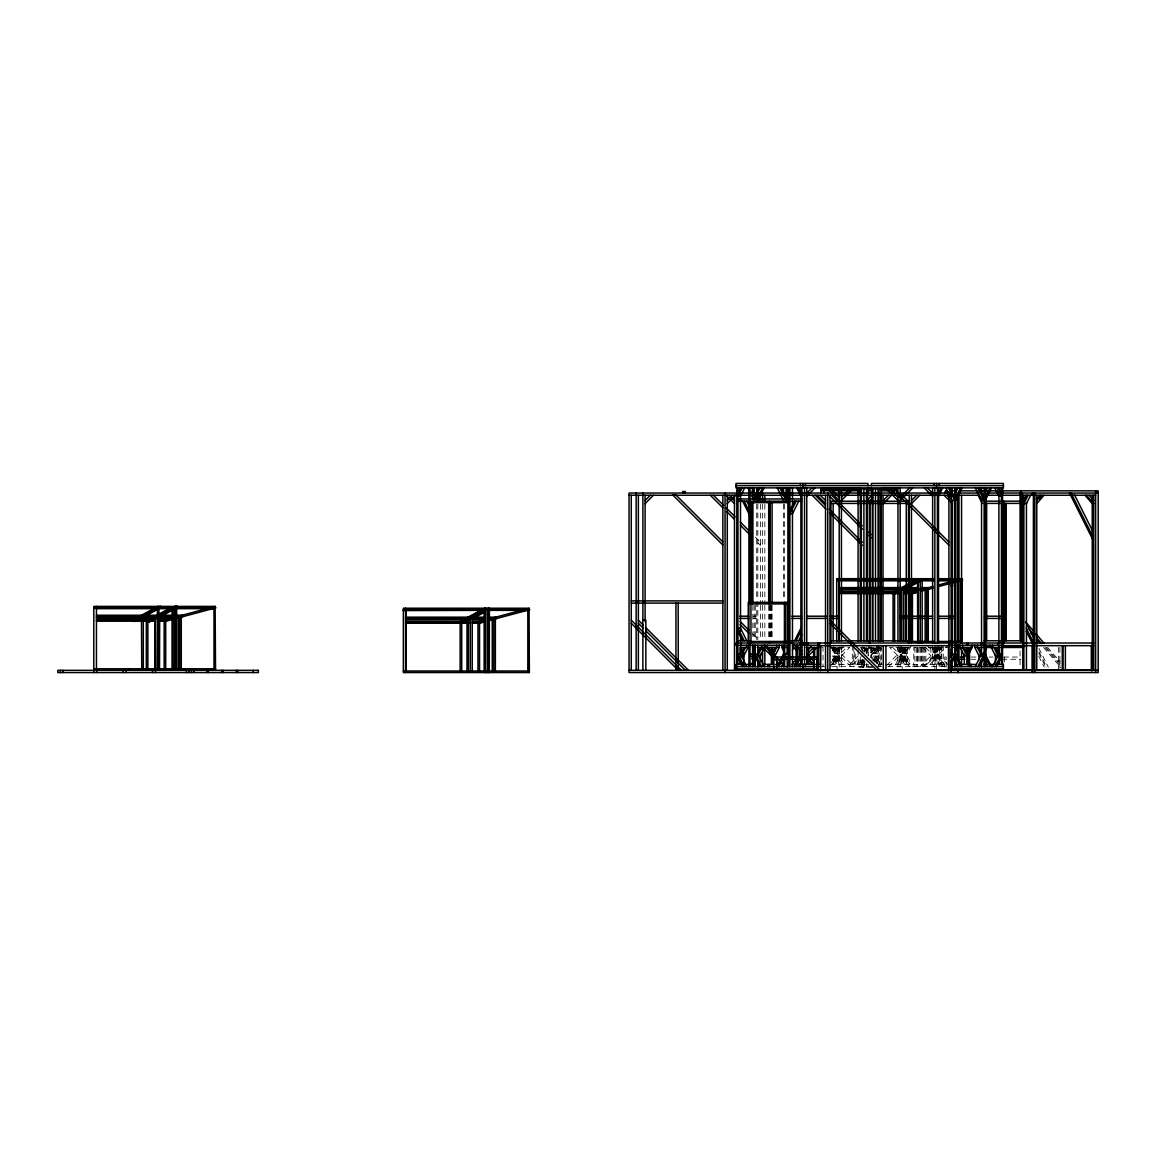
<?xml version="1.0" encoding="UTF-8"?>
<svg xmlns="http://www.w3.org/2000/svg" width="1156" height="1156" viewBox="0 0 1156 1156"><rect width="100%" height="100%" fill="white"/><g stroke="black" fill="none" stroke-linecap="round" stroke-linejoin="round"><path stroke-width="0.75" stroke-dasharray="5 3.75" d="M834.386 650.452L835.687 647.837M834.386 653.588L838.562 645.221M836.944 650.452L838.245 647.837M831.251 663.038L834.733 656.073M836.944 653.588L841.12 645.221M832.118 664.425L834.733 659.209M840.802 647.837L839.502 650.452L832.161 650.452M833.1 664.425L837.291 656.073M843.678 645.221L839.502 653.588L832.161 653.588M837.291 659.209L834.675 664.425L834.733 647.447M857.16 664.425L861.336 656.073M858.72 664.425L861.336 659.209L863.893 659.209L861.278 664.425M859.717 664.425L863.893 656.073M862.275 664.425L865.757 657.461M863.835 664.425L865.15 661.824M874.239 647.837L872.939 650.452L878.054 650.452L879.355 647.837M877.115 645.221L872.939 653.588L878.054 653.588L882.23 645.221M878.112 645.221L875.497 650.452L876.797 647.837M875.497 653.588L879.673 645.221M902.099 650.452L903.4 647.837M895.698 664.425L899.888 656.073L907.214 656.073L911.39 664.425M902.099 653.588L906.275 645.221M897.273 664.425L899.888 659.209L907.214 659.209L909.83 664.425M904.657 650.452L905.972 647.837M898.27 664.425L902.446 656.073M904.657 653.588L908.833 645.221M902.446 659.209L899.83 664.425L899.888 647.447M908.529 647.837L907.214 650.452L899.888 650.452L898.573 647.837M900.827 664.425L905.003 656.073M911.39 645.221L907.214 653.588L899.888 653.588L895.698 645.221M905.003 659.209L902.388 664.425L902.446 647.447M936.851 647.447L934.25 652.663L936.808 652.663L939.409 647.447M938.426 647.447L934.25 655.799L936.808 655.799L940.984 647.447M832.912 660.351L839.198 654.05M841.423 652.663L846.64 647.447M829.748 666.651L839.198 657.186M841.423 655.799L849.776 647.447L829.676 647.447M849.732 664.425L858.084 656.073M852.868 664.425L858.084 659.209M870.8 652.663L876.031 647.447M870.8 655.799L879.152 647.447L879.152 666.651M886.623 665.394L897.966 654.05M900.177 652.663L905.408 647.447M888.502 666.651L897.966 657.186M900.177 655.799L908.544 647.447M920.032 666.651L932.632 654.05M923.167 666.651L932.632 657.186M939.626 650.452L942.761 647.317M926.837 664.425L935.19 656.073M939.626 653.588L947.978 645.221M929.973 664.425L935.19 659.209M753.12 616.206L756.732 616.206M753.12 618.417L756.732 618.417M821.916 647.447L823.014 647.447L823.014 666.651M860.223 647.447L879.152 647.447M909.7 647.447L889.614 647.447L897.966 655.799M942.227 647.447L913.804 647.447L913.804 666.651M945.435 647.447L947.992 647.447M861.047 648.328L881.291 648.328L881.291 664.425M832.161 656.073L839.502 656.073L843.678 664.425M970.953 657.042L977.066 657.042M989.131 657.042L992.946 657.042M1003.538 657.042L1020.893 657.042M832.161 659.209L839.502 659.209L842.117 664.425M944.77 659.267L946.692 659.267M970.953 659.267L976.242 659.267M1001.92 659.267L1020.893 659.267M830.543 664.425L867.564 664.425M886.522 664.425L947.978 664.425L939.626 656.073M821.916 666.651L824.474 666.651M831.814 666.651L872.679 666.651M876.393 666.651L881.407 666.651M887.822 666.651L947.169 666.651M872.679 667.532L856.293 667.532L856.293 666.651M932.054 647.317L935.19 650.452M926.837 645.221L935.19 653.588M939.626 659.209L944.842 664.425M925.696 647.447L930.912 652.663M922.56 647.447L930.912 655.799M900.177 654.05L912.778 666.651M892.735 647.447L897.966 652.663M900.177 657.186L909.642 666.651M755.417 537.193L760.503 542.28L760.503 545.415L755.489 540.401M863.359 647.447L868.59 652.663M861.422 648.632L868.59 655.799L868.59 647.447M841.423 654.05L854.009 666.651M833.982 647.447L839.198 652.663M841.423 657.186L850.888 666.651M830.846 647.447L839.198 655.799M752.715 633.979L757.729 638.993M1047.596 647.302L1060.5 662.215M1046.108 647.302L1060.197 663.558M1045.053 647.505L1060.182 664.975M1043.579 647.505L1061.02 667.648M1038.955 648.4L1048.362 667.2M1038.955 651.536L1046.801 667.2M1038.753 653.097L1045.804 667.2M1038.753 656.232L1044.229 667.2M944.813 666.651L938.513 654.05L935.955 654.05L942.241 666.651M943.238 666.651L938.513 657.186L935.955 657.186L940.681 666.651M903.689 647.837L905.003 650.452M900.827 645.221L905.003 653.588M901.131 647.837L902.446 650.452M904.657 656.073L908.833 664.425M898.27 645.221L902.446 653.588M904.657 659.209L907.272 664.425L907.214 647.447M902.099 656.073L906.275 664.425L906.116 647.447M902.099 659.209L904.715 664.425M880.67 664.425L878.054 659.209L872.939 659.209L874.89 663.125M875.497 656.073L879.673 664.425M878.112 664.425L875.497 659.209L877.447 663.125M865.136 647.837L866.451 650.452L863.893 650.452L862.578 647.837M862.275 645.221L866.451 653.588M861.104 648.01L863.2 652.186M835.976 647.837L837.291 650.452M833.1 645.221L837.291 653.588M833.418 647.837L834.733 650.452M836.944 656.073L841.12 664.425M831.251 646.623L834.733 653.588M836.944 659.209L839.559 664.425L839.502 647.447M834.386 656.073L838.562 664.425M834.386 659.209L837.002 664.425L836.944 647.447M1059.922 647.403L1059.908 668.168M1058.578 647.403L1058.578 669.902M1020.083 651.016L1020.083 667.171M1004.477 657.042L1004.477 664.006M946.258 667.171L946.258 657.042L944.77 657.042L944.77 667.171M943.267 645.221L943.267 664.425M941.779 645.221L941.779 664.425M941.345 645.221L941.345 664.425M939.871 645.221L939.871 664.425M939.626 647.447L939.626 664.425M939.106 664.425L939.106 666.651M938.513 645.221L938.513 664.425M937.4 645.221L937.415 664.425M936.808 647.447L936.808 664.425M936.548 664.425L936.548 668.862M935.955 645.221L935.955 664.425M935.695 647.447L935.695 664.425M935.19 647.447L935.19 664.425M934.843 645.221L934.843 664.425M934.828 666.651L934.828 668.862M934.25 647.447L934.25 664.425M933.99 664.425L933.99 666.651M933.138 647.447L933.138 664.425M932.632 645.221L932.632 664.425M930.912 647.447L930.912 664.425M925.826 647.447L925.826 666.651M924.728 647.447L924.728 666.651M923.268 647.447L923.268 666.651M922.17 647.447L922.17 666.651M921.65 647.447L921.65 664.425M920.552 647.447L920.552 664.425M919.092 647.447L919.092 664.425M917.98 647.447L917.98 664.425M917.474 647.447L917.474 666.651M916.361 647.447L916.361 666.651M914.916 647.447L914.916 666.651M905.003 647.447L905.003 664.425M904.657 647.447L904.657 664.425M903.544 647.447L903.544 664.425M902.099 647.447L902.099 664.425M902.258 666.651L902.258 668.862M900.986 647.447L900.986 664.425M900.177 646.782L900.177 667.084M897.966 646.782L897.966 667.084M880.814 646.883L880.814 666.737M879.803 646.117L879.803 648.328M878.589 646.883L878.589 666.737M878.329 646.117L878.329 648.328M878.054 648.328L878.054 662.648M876.942 647.447L876.942 662.648M875.497 648.328L875.497 662.648M874.384 648.328L874.384 662.648M872.939 648.328L872.939 660.856M871.826 648.328L871.826 659.065M871.176 645.221L871.176 657.446M870.8 647.447L870.8 657.634M869.688 646.117L869.688 648.328M868.214 646.117L868.214 653.949M868.214 664.425L868.214 666.651M867.564 648.328L867.564 653.689M866.725 646.883L866.725 652.287M866.725 663.125L866.711 667.532M866.451 648.328L866.451 653.689M866.494 664.425L866.494 666.651M865.006 648.328L865.006 651.912M864.5 646.883L864.5 652.287M864.5 661.319L864.746 667.749M863.893 660.856L863.937 666.651M863.72 666.651L863.72 667.532M863.301 664.425L863.301 666.651M862.94 664.425L862.997 667.532M862.434 659.065L862.448 666.651M862.289 659.512L862.289 666.737M861.466 666.651L861.336 659.065M860.31 657.273L860.223 666.651M858.084 650.12L858.084 664.425M855.715 653.949L855.715 664.425M854.226 652.215L854.226 664.425M853.793 646.97L853.793 664.425M852.319 645.221L852.319 664.425M841.423 646.782L841.423 667.084M839.198 646.782L839.198 667.084M838.389 647.447L838.389 664.425M837.291 647.447L837.291 664.425M837.132 666.651L837.132 668.862M835.831 647.447L835.831 664.425M834.386 647.447L834.386 664.425M833.274 647.447L833.274 664.425M784.649 504.132L784.649 599.834M783.551 504.132L783.551 599.834M772.107 605.455L772.107 637.924M771.558 605.311L771.558 639.413M771.355 605.311L771.355 639.413M770.618 605.455L770.618 637.924M770.185 605.455L770.185 637.924M769.448 605.455L769.448 637.924M768.697 605.455L768.697 637.924M764.838 504.291L764.838 603.562M764.838 605.368L764.838 637.852M762.613 504.291L762.613 603.562M762.613 605.368L762.613 637.852M760.402 504.291L760.402 603.562M760.402 605.368L760.402 637.852M757.83 504.132L757.83 599.834M757.83 601.64L757.83 639.557M756.732 504.132L756.732 599.834M756.732 601.64L756.732 639.557M755.273 605.253L755.273 639.557M754.16 605.253L754.16 639.557M752.859 605.455L752.859 637.924M878.054 656.073L872.939 656.073L877.115 664.425L882.23 664.425L878.054 656.073"/><path stroke-width="1.5" d="M96.454 615.238L141.451 615.238L141.769 668.963L143.315 668.963L143.301 616.466L96.454 616.726M1033.392 493.048L1033.392 670.769M159.528 668.789L159.658 617.029L157.361 617.434M737.947 493.106L740.562 487.875M742.123 487.875L737.947 496.227L740.505 496.227L744.681 487.875M757.642 492.601L760.012 487.875M757.83 497.34L762.57 487.875M764.13 487.875L757.83 500.476L757.83 487.875M787.019 492.601L788.594 489.45M787.222 497.34L788.797 494.19M788.797 497.326L787.222 500.476L787.222 487.875M789.909 510.634L794.649 501.169M796.209 501.169L789.909 513.77L792.467 513.77L798.767 501.169M741.357 652.663L743.973 647.447M745.533 647.447L741.357 655.799L743.915 655.799L748.091 647.447M751.805 658.775L754.16 654.05L750.013 654.05M752.007 663.501L754.362 658.775M757.83 652.663L760.446 647.447M752.787 665.076L754.362 661.911M764.578 645.221L764.578 647.447L760.388 655.799L757.83 655.799L762.006 647.447L762.006 645.221M772.526 652.663L775.141 647.447L775.084 650.842M779.26 645.221L779.26 647.447L775.084 655.799L772.526 655.799L776.702 647.447L776.702 645.221M777.251 666.651L783.551 654.05M778.812 666.651L782.757 658.761M787.222 652.663L789.172 648.747M781.369 666.651L784.534 660.336M794.577 640.785L800.877 628.199M787.915 654.412L789.302 651.623M796.152 640.785L800.877 631.335M792.554 650.221L793.955 645.221M798.709 640.785L801.859 634.485M794.577 666.651L800.877 654.05M796.152 666.651L800.082 658.761M798.709 666.651L801.859 660.336M938.513 493.106L941.114 487.875M938.513 496.227L942.689 487.875M955.651 492.601L958.006 487.875M955.839 497.34L960.564 487.875M955.839 500.476L962.139 487.875M984.233 494.19L987.397 487.875M985.215 497.34L989.955 487.875M985.215 500.476L991.516 487.875M1023.884 500.49L1026.499 495.259M1028.074 495.259L1023.884 503.626L1026.441 503.626L1030.632 495.259M950.593 657.2L952.168 654.05L954.726 654.05L950.796 661.926M955.362 651.623L957.457 645.221M950.781 665.076L954.726 657.186M966.719 650.048L968.02 647.447L967.977 664.425M967.977 652.663L970.578 647.447M967.977 655.799L972.153 647.447L972.153 645.221M975.259 666.651L981.545 654.05L984.117 654.05L977.817 666.651M984.059 653.01L986.834 647.447L986.834 645.221M979.378 666.651L984.117 657.186M992.585 666.651L998.885 654.05L1001.443 654.05L995.143 666.651M996.703 666.651L1001.443 657.186M1036.441 499.175L1039.836 495.259M1036.788 500.49L1041.31 495.259M1039.446 498.843L1041.513 496.459M1036.788 503.626L1044.027 495.259M645.106 500.49L650.322 495.259M645.106 503.626L653.458 495.259M727.283 500.49L732.514 495.259M727.283 503.626L735.65 495.259M806.758 493.106L811.989 487.875M806.758 496.227L815.125 487.875M820.89 490.751L861.567 490.765M820.89 492.962L820.803 488.612L861.495 488.612M841.423 497.34L850.888 487.875M841.423 500.476L854.009 487.875M866.725 500.49L871.942 495.259M867.91 502.427L872.693 497.658M888.444 495.259L883.227 500.49L883.227 503.626L891.579 495.259M893.92 490.838L893.993 492.976M896.955 490.765L880.944 490.867M896.955 492.976L896.883 488.612L880.944 488.641M900.177 497.34L909.642 487.875M900.177 500.476L912.778 487.875M911.448 500.49L916.679 495.259M911.448 503.626L919.815 495.259M792.597 663.241L797.38 658.458M807.769 650.004L811.353 646.421M794.533 664.425L796.628 662.345M808.463 652.663L813.694 647.447M808.463 655.799L816.83 647.447M160.424 607.189L171.839 607.189L175.524 606.019L175.914 607.507L148.763 622.058L155.655 619.168M145.381 615.238L156.782 615.238L157.187 616.726L154.918 617.925L154.918 670.336M159.051 608.663L172.23 608.663L175.914 607.507M134.443 618.995L153.488 608.793M93.795 607.883L158.213 607.883L157.953 606.394L156.479 607.189L96.454 607.189M143.098 615.599L146.263 613.894M132.853 619.847L133.056 621.35L158.444 607.738L173.689 607.883L173.299 606.394L160.251 606.394L160.525 607.883M133.056 621.35L135.353 621.35L160.756 607.738L160.554 606.235L158.256 606.235L158.444 607.738M149.948 618.908L168.632 608.894M159.253 614.732L167.736 610.18M146.841 620.57L147.246 622.058L173.689 607.883M172.764 610.007L158.762 617.506L172.735 617.506M459.915 621.625L463.036 619.948M466.157 618.272L480.202 610.744M483.67 608.894L484.884 608.229M460.233 621.639L482.153 609.906M484.046 608.894L485.274 608.229L485.534 609.718L460.507 623.2L406.016 623.2M477.833 613.258L480.954 611.582M487.89 608.894L489.118 608.229L489.378 609.718L489.263 672.561M462.414 623.113L484.277 611.408M464.336 623.113L469.018 620.613M484.624 612.246L471.475 619.313L485.217 619.313M893.155 592.089L918.196 578.694L918.456 580.168L893.415 593.563L893.155 592.089L893.415 593.563M922.026 578.694L922.228 580.182L922.026 578.694L920.812 579.344L933.138 579.344M840.658 592.089L895.134 592.074L895.336 593.563L898.458 591.901M901.579 590.225L918.745 581.02M919.482 580.63L920.104 578.694M897.258 593.563L897.056 592.074L897.258 593.563L898.472 592.912M903.501 590.225L919.107 581.858M167.403 619.183L172.519 617.81M181.044 615.527L206.621 608.677M211.736 607.305L215.132 606.394L215.666 607.883L176.015 618.489M165.698 621.249L172.923 619.313M479.538 621.509L484.653 620.136M492.904 617.925L523.914 609.617M484.696 621.74L479.538 623.113L472.486 623.07M488.15 620.815L529.607 609.718L529.072 608.229L403.357 608.215L403.357 672.561L529.361 672.561L529.072 608.229M905.278 592.089L914.367 591.439L914.887 592.912L905.047 592.912M917.618 592.19L912.445 593.563L911.925 592.089L919.28 590.138M927.546 587.913L932.95 586.468M937.877 585.153L961.994 578.694L962.529 580.168L938.282 586.641M921.057 591.265L933.123 588.028M174.816 606.394L177.041 606.019L177.432 607.507L175.206 607.883M147.246 622.058L149.471 621.682M158.921 668.789L158.907 608.099L157.389 608.302L157.216 670.336M157.375 608.923L158.907 608.099M735.982 485.665L1003.408 485.665M866.812 488.612L872.115 488.612M820.876 489.205L858.027 489.205M881.031 489.205L896.955 489.205M866.798 490.867L872.188 490.765M949.986 490.838L953.584 490.838M960.015 490.838L997.801 490.838M1001.399 490.838L1098.2 490.838L1098.2 672.561L629.037 672.561L629.037 493.048L951.128 493.048L951.128 672.561M958.223 493.048L979.146 493.048M987.007 493.048L998.64 493.048M1001.197 493.048L1098.2 493.048M629.037 495.259L951.128 495.259M979.681 495.259L957.876 495.259L957.876 641.464M986.227 495.259L1095.642 495.259M737.947 498.959L801.643 498.959M945.868 487.875L952.168 500.476L954.726 500.476L948.426 487.875M737.947 501.169L801.643 501.169M984.262 501.169L1024.332 501.169M750.201 502.643L788.854 502.643M830.933 503.424L869.341 503.424M870.092 503.424L908.5 503.424M984.262 503.395L1003.48 503.395M1003.842 503.395L1023.046 503.395M934.192 578.694L836.698 578.665L836.698 641.45M937.66 578.694L961.994 578.694L962.283 643.011M838.924 579.344L916.968 579.344L917.228 580.818L840.701 580.818M938.412 579.344L952.501 579.344M956.026 579.344L959.552 579.344L960.087 580.818L938.802 580.818M836.698 580.153L932.791 580.168M938.036 580.168L962.529 580.168M836.698 580.558L838.924 580.558M921.072 580.818L933.484 580.818M951.128 583.173L952.674 583.173L952.674 585.832L951.128 585.832M840.701 587.609L901.507 587.609L901.781 589.098L840.715 589.098M908.934 587.624L917.893 587.624M921.462 587.624L928.629 587.624L929.164 589.112L922.43 589.112M905.61 589.112L919.063 589.112M840.672 589.748L898.79 589.748M902.475 589.748L918.124 589.762M921.563 589.762L926.722 589.762L926.722 641.479M840.687 591.439L894.368 591.439L894.643 592.912L840.701 592.912M905.394 591.439L914.367 591.439M905.394 591.959L912.445 591.959L912.85 593.462M840.658 593.563L898.357 593.519M904.006 593.563L912.445 593.563L912.041 592.074M631.263 600.903L722.861 600.903M631.263 603.114L722.861 603.114M749.03 603.923L786.34 603.923M157.953 606.394L93.795 606.394L93.795 672.561M176.637 607.189L212.198 607.189L212.733 608.663L177.041 608.663M215.666 607.883L176.724 607.883L176.333 606.394L215.132 606.394L215.536 670.336M93.795 608.331L96.454 608.331M96.454 608.663L156.754 608.663M403.357 609.703L529.607 609.718M403.357 610.108L405.568 610.108M403.357 610.585L484.321 610.368M527.165 610.368L488.15 610.368L489.378 609.718L489.118 608.229M161.537 615.238L173.544 615.238M176.984 615.238L182.128 615.238L182.648 616.726L175.755 616.726M739.753 616.206L748.756 616.206M791.86 616.206L801.628 616.206M806.758 616.206L826.583 616.206M830.196 616.206L839.198 616.206M900.177 616.206L932.632 616.206M937.747 616.206L954.726 616.206M984.464 616.206L1001.443 616.206M144.009 616.726L157.187 616.726M160.222 616.726L172.302 616.726M405.568 617.16L468.599 617.16L468.859 618.633L405.568 618.633M474.22 617.174L484.971 617.174M488.555 617.174L495.722 617.174L496.242 618.662L487.832 618.662M96.454 617.506L140.237 617.506L139.977 616.032M142.549 617.506L157.996 617.102L157.996 668.789M176.218 617.506L179.715 617.506L179.715 670.336M405.568 617.81L467.371 617.81M476.301 617.824L484.783 617.824M488.179 617.824L493.28 617.824M739.753 618.417L748.756 618.417M791.86 618.417L801.628 618.417M806.758 618.417L826.583 618.417M830.196 618.417L839.198 618.417M900.177 618.417L932.632 618.417M937.747 618.417L954.726 618.417M984.464 618.417L1001.443 618.417M484.465 618.662L472.703 618.662L472.428 617.174M96.454 618.865L134.703 618.865L134.963 620.339L96.454 620.339M138.633 618.865L150.049 618.865L150.439 620.339L137.405 620.339L137 618.865M158.271 618.865L168.632 618.865L169.166 620.339L158.704 620.339M405.568 619.298L467.631 619.298L467.631 671M488.656 619.313L493.8 619.313L493.8 671.029M642.88 620.194L645.843 620.194L645.843 670.336M96.454 621.119L133.504 621.119L133.229 619.645M151.609 621.191L155.569 621.119M158.661 621.191L166.233 621.119L165.698 619.645L165.698 668.789M405.568 620.989L461.475 621.061L461.721 622.463M472.472 620.989L481.445 620.989L481.98 622.463L472.125 622.463M405.568 622.463L461.735 622.549M468.845 622.463L465.565 622.463L465.29 620.989M405.568 623.113L469.408 623.113M737.947 640.785L748.915 640.785M789.909 640.785L801.874 640.785M830.933 640.829L869.341 640.829M870.092 640.829L908.5 640.829M984.262 640.785L1003.48 640.785M1003.842 640.785L1023.046 640.785M749.03 641.45L786.34 641.45L786.34 643.011M788.681 641.537L787.944 641.537L787.944 502.643M907.272 641.45L934.135 641.45M937.444 641.45L962.283 641.45M788.797 643.011L735.982 643.011L735.982 645.221L789.606 645.221M789.909 643.011L1093.851 643.011M792.539 645.221L819.315 645.221M953.469 645.221L951.98 645.221L951.98 643.011M955.116 645.221L1003.408 645.221L1003.408 643.011M818.072 645.669L949.567 645.669L949.567 643.011M970.794 645.669L974.855 645.669M1001.934 645.669L1033.406 645.669M1036.166 645.669L1093.851 645.669M985.967 645.915L990.822 645.915M1001.558 645.915L1023.551 645.915M754.117 647.447L752.542 647.447L754.637 651.623M757.281 647.447L764.578 647.447M767.237 645.221L767.237 647.447L779.26 647.447M781.933 645.221L781.933 647.447L788.233 647.447M801.585 647.447L797.163 647.447L797.163 645.221M806.18 647.447L819.315 647.447M952.168 647.447L953.281 647.447M955.896 647.447L957.457 647.447M960.13 645.221L960.13 647.447L972.153 647.447M974.811 645.221L974.811 647.447L986.834 647.447M999.983 647.447L990.042 647.447L990.042 645.221M985.447 647.476L993.12 647.476M1001.558 647.476L1023.551 647.476M784.649 654.05L788.797 654.05M750.013 656.261L754.16 656.261M784.649 656.261L788.797 656.261M960.361 657.042L964.725 657.042M773.899 659.267L816.743 659.267M960.361 659.267L964.725 659.267M753.914 664.425L735.982 664.425L735.982 668.862L818.824 668.862M762.888 664.425L773.118 664.425M775.43 664.425L779.014 664.425M791.571 664.425L819.835 664.425M954.986 664.425L976.502 664.425M983.684 664.425L987.267 664.425M990.851 664.425L1003.408 664.425L1003.408 668.862L950.622 668.862M735.982 666.651L815.255 666.651M816.223 666.651L819.358 666.651L816.844 664.122M950.622 666.651L1003.408 666.651M93.795 668.789L215.536 668.789M818.072 669.902L819.633 669.902M820.746 669.902L826.135 669.902M829.733 669.902L948.469 669.902M968.193 669.902L982.383 669.902M985.938 669.902L1023.19 669.902M1026.311 669.902L1033.406 669.902M1035.762 669.902L1092.507 669.902M629.037 670.336L1098.2 670.336M403.357 671L529.361 671M947.544 495.259L949.943 497.658M947.241 495.259L949.336 497.355M944.105 495.259L952.472 503.626M927.401 487.875L932.632 493.106M924.265 487.875L932.632 496.227M948.83 541.947L901.825 494.941L898.689 494.941L948.83 545.083M888.502 487.875L897.966 497.34M885.366 487.875L897.966 500.476M829.748 487.875L839.198 497.34M826.612 487.875L839.198 500.476M831.684 495.259L862.174 525.763M868.532 532.107L871.075 534.65M829.806 496.516L862.39 529.116M868.662 535.387L871.176 537.887M820.312 495.259L825.543 500.49M817.176 495.259L825.543 503.626M815.269 495.259L825.442 505.432M829.257 509.232L862.289 542.28M812.148 495.259L825.933 509.059M829.69 512.816L862.289 545.415M729.263 495.259L734.494 500.49M726.127 495.259L734.494 503.626M713.483 495.259L723.656 505.432M726.185 507.975L735.086 516.862M740.172 521.948L749.059 530.835M710.348 495.259L722.89 507.802M726.647 511.559L734.176 519.087M740.432 525.344L749.218 534.13M829.979 620.194L880.121 670.336M829.979 623.33L876.985 670.336M722.861 541.904L675.841 494.898L672.705 494.898L722.861 545.04M806.758 654.05L814.315 661.608M807.943 658.371L813.853 664.281M794.533 645.221L796.628 647.317M807.769 659.657L812.552 664.425M793.796 647.606L797.38 651.189M807.322 662.345L809.417 664.425M740.172 621.451L748.958 630.222M764 645.265L769.015 650.279M774.029 655.293L784.057 665.321M740.187 624.601L749.088 633.488M763.061 647.476L771.962 656.362M775.763 660.177L779.577 663.992M638.358 620.194L643.372 625.208M645.886 627.722L688.514 670.336M638.358 623.33L643.444 628.416M645.987 630.945L685.378 670.336M631.263 620.151L681.404 670.292L678.269 670.292L678.167 603.114M631.263 623.286L676.997 669.021M1089.198 495.259L1093.72 500.49M1086.481 495.259L1093.72 503.626L1092.247 503.626L1085.007 495.259M1026.47 622.911L1033.507 631.032M1035.848 633.748L1044.07 643.227M1028.768 628.705L1034.591 635.424M1036.918 638.098L1041.57 643.473M1030.776 632.737L1034.273 636.754M1036.6 639.441L1040.082 643.473M1074.415 494.609L1093.229 532.222M1071.077 493.048L1093.012 536.919M1069.502 493.048L1093.012 540.054M998.827 487.875L1001.443 493.106M997.267 487.875L1001.443 496.227L998.885 496.227L994.709 487.875M979.378 487.875L984.117 497.34M977.817 487.875L984.117 500.476L981.545 500.476L975.259 487.875M980.331 496.574L982.297 500.49M978.12 495.259L982.297 503.626M1025.647 621.755L1034.259 638.993M1026.21 628.026L1034.056 643.704M1026.21 631.162L1032.481 643.704M950.001 487.875L954.726 497.34M995.417 647.447L998.033 652.663M993.857 647.447L998.033 655.799L995.475 655.799L991.284 647.447M985.215 654.05L991.516 666.651M985.215 657.186L989.955 666.651M978.944 647.447L981.545 652.663M984.233 660.336L987.397 666.651M974.811 647.447L978.988 655.799L981.545 655.799L977.369 647.447L977.369 645.221M964.248 647.447L966.864 652.663M960.13 647.447L964.306 655.799L966.864 655.799L962.688 647.447L962.688 645.221M955.839 654.05L962.139 666.651M955.839 657.186L960.564 666.651M950.868 650.048L952.168 652.663M955.651 661.911L958.006 666.651M950.781 653.01L952.168 655.799M798.261 487.875L800.877 493.106M796.701 487.875L800.877 496.227M781.369 487.875L786.109 497.34M779.809 487.875L786.109 500.476L786.109 487.875M777.251 487.875L783.551 500.476M751.992 487.875L756.732 497.34M752.007 491.025L756.732 500.476L756.732 487.875M747.874 487.875L749.449 491.025M751.805 495.751L754.16 500.476L754.16 496.907M746.733 501.169L749.897 507.484M744.175 501.169L748.915 510.634M742.614 501.169L748.915 513.77M799.966 647.447L801.932 651.363M798.406 647.447L801.888 654.412M781.933 647.447L784.014 651.623M768.798 647.447L771.413 652.663M767.237 647.447L771.413 655.799M764.13 666.651L757.83 654.05L755.273 654.05L761.573 666.651M755.273 657.186L760.012 666.651M746.805 640.785L740.505 628.199L737.947 628.199L744.247 640.785M737.947 631.335L742.672 640.785M746.805 666.651L740.505 654.05L737.947 654.05L744.247 666.651M737.947 657.186L742.672 666.651M926.187 588.288L926.722 589.762M179.194 616.032L179.715 617.506M959.856 579.257L960.26 580.76M914.584 591.395L914.988 592.884M481.676 620.945L482.081 622.434M212.574 607.088L212.964 608.591M171.839 607.189L172.23 608.663M165.698 619.645L166.103 621.148M155.323 616.032L155.511 672.561M153.083 618.865L153.473 620.339M151.609 619.645L152.014 621.119M148.575 619.645L148.98 621.119L135.931 621.119L135.541 619.645M900.293 588.26L900.553 641.45M468.325 617.116L468.585 618.59M918.196 578.694L918.384 580.182M487.196 608.229L487.341 672.561M485.274 608.229L485.477 609.732M135.151 619.847L135.353 621.35M1095.642 490.838L1095.642 672.561M1093.72 495.259L1093.72 670.336M1092.507 645.669L1092.507 670.769M1092.247 495.259L1092.247 670.336M1091.726 646.479L1091.726 669.078M1091.351 645.669L1091.351 670.769M1065.37 645.669L1065.37 669.902M1063.072 645.669L1063.072 669.902M1062.292 645.669L1062.292 669.902M1036.788 495.259L1036.788 670.336M1034.866 493.048L1034.866 672.561M1032.611 643.011L1032.611 645.669M1032.308 493.048L1032.308 495.259M1032.308 670.336L1032.308 672.561M1032.062 645.669L1032.062 670.769M1026.441 502.484L1026.441 670.336M1023.884 495.259L1023.884 670.336M1023.046 501.169L1023.046 643.011M1023.031 645.915L1023.031 647.476M1022.785 495.259L1022.785 670.336M1022.294 493.048L1022.294 641.681M1021.947 503.395L1021.947 640.785M1021.196 490.838L1021.196 641.681M1020.083 493.048L1020.083 640.251M1006.226 503.395L1006.226 640.785M1004.954 503.395L1004.954 640.785M1003.842 501.169L1003.842 643.011M1003.48 501.169L1003.48 643.011M1002.555 487.875L1002.555 643.011M1002.555 645.221L1002.555 664.425M1002.368 503.395L1002.368 640.785M1002.136 647.403L1002.136 664.7M1001.443 487.875L1001.443 643.011M1001.443 645.221L1001.443 664.425M999.131 647.447L999.131 655.929M999.131 661.03L999.131 664.425M998.885 495.086L998.885 643.011M998.885 645.221L998.885 655.698M998.885 660.943L998.885 664.425M998.278 643.011L998.278 645.221M998.033 647.447L998.033 657.634M995.475 654.238L995.475 662.735M992.599 645.221L992.599 647.447M986.66 503.395L986.66 640.785M985.967 497.066L985.967 502.484M985.967 646.883L985.967 657.706M985.967 661.319L985.967 664.931M985.215 487.875L985.215 666.651M984.117 487.875L984.117 666.651M981.545 487.875L981.545 493.294M981.545 498.713L981.545 656.362M981.545 659.932L981.545 667.084M981.372 643.011L981.372 645.221M978.988 654.585L978.988 659.932M971.329 664.425L971.329 666.651M969.855 664.425L969.855 666.651M969.537 651.045L969.537 665.379M968.15 643.011L968.15 645.221M968.193 652.837L968.193 665.379M966.864 647.447L966.864 664.425M966.676 643.011L966.676 645.221M964.306 654.238L964.306 664.425M961.546 495.259L961.546 643.271M961.546 648.675L961.546 664.931M961.012 641.45L961.012 643.011M960.737 580.63L960.737 641.45M958.989 495.259L958.989 641.464M958.989 645.077L958.989 663.125M958.122 497.066L958.122 641.464M958.122 645.077L958.122 657.706M958.122 670.336L958.122 672.561M957.876 645.077L957.876 661.319M957.876 670.336L957.876 672.561M955.839 487.875L955.839 666.651M954.726 487.875L954.726 666.651M952.472 500.49L952.472 581.902M952.472 585.514L952.472 641.464M952.168 487.875L952.168 493.294M952.168 500.519L952.168 654.585M952.168 659.426L952.168 667.084M948.903 495.259L948.903 670.336M948.469 645.669L948.469 670.769M947.775 493.048L947.775 491.502L945.117 491.502L945.117 493.048M945.622 490.838L945.622 493.048M939.106 483.439L939.106 485.665M938.513 487.875L938.513 643.011M937.4 487.875L937.4 643.011M936.548 483.439L936.548 487.875M934.843 487.875L934.843 643.011M933.99 483.439L933.99 485.665M932.632 487.875L932.632 643.011M928.268 589.329L928.268 641.45M925.161 590.167L925.161 641.479M922.17 580.211L922.17 643.011M920.248 580.211L920.248 643.011M918.341 580.211L918.341 643.011M917.561 580.63L917.691 643.011M912.445 591.959L912.445 641.45M911.448 495.259L911.448 642.693M910.899 593.519L910.899 641.45M910.234 591.959L910.234 593.519M909.237 495.259L909.237 642.693M908.5 643.039L908.5 501.213L870.092 501.213L870.092 643.039M906.29 503.424L906.29 640.829M905.162 641.45L905.162 589.329L901.333 589.329L901.333 641.45M903.241 589.329L903.241 641.45M900.177 487.875L900.177 641.363M897.966 487.875L897.966 641.363M895.279 593.519L895.279 591.959L893.068 591.959L893.068 641.45M894.614 593.519L894.614 641.45M885.93 645.669L885.93 669.902M883.271 645.669L883.271 669.902M883.025 495.259L883.025 641.464M881.291 641.219L881.291 488.757L858.084 488.757L858.099 641.219M880.814 493.048L880.814 641.464M879.08 488.757L879.08 641.219M878.054 488.757L878.054 641.219M875.497 488.757L875.497 641.219M872.939 488.757L872.939 641.219M872.303 503.424L872.303 640.829M871.826 488.757L871.826 503.106M871.451 485.665L871.451 483.439L1003.408 483.439L1003.408 487.875L735.982 487.875L735.982 483.439L867.925 483.439L867.925 485.665M869.341 643.039L869.341 501.213L830.933 501.213L830.933 643.039M867.564 488.757L867.564 503.106M867.13 503.424L867.13 640.829M866.725 495.259L866.725 502.484M866.451 488.757L866.451 641.219M863.893 488.757L863.893 641.219M861.336 488.757L861.336 641.219M860.31 488.757L860.31 641.219M841.423 487.875L841.423 641.363M839.198 487.875L839.198 641.363M838.924 578.665L838.924 628.922M838.924 632.505L838.924 641.45M833.144 503.424L833.144 640.829M829.979 495.259L829.979 670.336M827.754 493.048L827.754 672.561M825.543 495.259L825.543 670.336M820.746 645.669L820.746 670.769M819.633 643.011L819.633 645.669M818.838 647.447L818.838 664.425M818.072 643.011L818.072 670.769M817.726 647.447L817.726 664.425M817.22 647.447L817.22 657.923M816.743 670.336L816.743 657.042L773.899 657.042L773.899 670.336M814.662 647.447L814.662 657.923M813.795 657.042L813.795 670.336M813.549 649.181L813.549 664.902M808.463 647.447L808.463 664.425M807.957 643.011L807.957 645.221M806.758 487.875L806.758 643.011M806.758 645.221L806.758 664.425M805.4 483.439L805.4 485.665M805.4 643.011L805.4 645.221M805.4 664.425L805.4 666.651M804.547 487.875L804.547 643.011M804.547 645.221L804.547 664.425M802.842 483.439L802.842 487.875M802.842 643.011L802.842 645.221M802.842 664.425L802.842 668.862M801.989 487.875L801.989 643.011M801.989 645.221L801.989 664.425M800.877 487.875L800.877 643.011M800.877 645.221L800.877 664.425M800.284 483.439L800.284 485.665M800.284 643.011L800.284 645.221M800.284 664.425L800.284 666.651M799.764 650.842L799.764 654.238M799.519 648.718L799.519 657.446M797.597 645.221L797.597 660.943M796.123 645.221L796.123 664.425M792.467 487.875L792.467 498.959M792.467 501.169L792.467 506.574M792.467 510.172L792.467 666.651M789.909 487.875L789.909 498.959M789.909 501.169L789.909 666.651M788.797 487.875L788.797 498.959M788.681 501.169L788.797 666.651M787.886 643.011L787.886 602.377L748.25 602.377L748.25 643.011M787.222 645.221L787.222 654.585M787.222 657.721L787.222 667.084M787.106 602.377L787.106 643.011M785.199 602.377L785.199 643.011M784.649 645.221L784.649 666.651M784.418 602.377L784.418 643.011M783.551 487.875L783.551 493.294M783.551 645.221L783.551 666.651M776.861 657.042L776.861 670.336M775.084 654.238L775.084 657.634M773.971 654.238L773.971 657.634M772.526 647.447L772.526 664.425M772.107 502.643L772.107 603.649M771.413 647.447L771.413 664.425M770.185 502.643L770.185 603.649M769.448 501.169L769.448 603.649M769.448 641.537L769.448 643.011M769.535 664.425L769.535 666.651M768.697 502.643L768.697 603.649M768.046 664.425L768.046 666.651M764.838 495.259L764.838 500.678M764.838 645.077L764.838 664.931M762.613 493.048L762.613 500.678M762.613 648.675L762.613 664.931M760.402 495.259L760.402 500.678M760.402 654.094L760.388 661.723M757.83 645.221L757.83 657.721M757.83 661.29L757.83 667.084M755.273 645.221L755.273 666.651M754.16 487.875L754.16 493.294M754.16 645.221L754.16 666.651M752.859 502.643L752.859 603.649M752.585 487.875L752.585 498.959M752.585 645.062L752.585 666.651M752.31 502.961L752.31 603.504M752.123 502.643L752.123 603.649M750.938 502.643L750.952 643.011M750.201 501.169L750.201 603.649M750.201 641.537L750.201 643.011M750.013 487.875L750.013 498.959M750.013 501.169L750.013 603.692M750.013 641.464L750.013 666.651M749.348 645.221L749.348 647.447L740.245 647.447L740.245 654.238M748.915 487.875L748.915 498.959M748.915 501.169L748.915 666.651M746.776 645.221L746.776 647.447M743.915 652.533L743.915 664.425M741.357 647.447L741.357 657.634M741.357 661.03L741.357 664.425M741.097 643.011L741.097 645.221M740.505 495.086L740.505 631.335M740.505 635.786L740.505 641.204M740.505 645.221L740.505 655.698M740.505 660.943L740.505 664.425M740.245 659.339L740.245 664.425M737.947 487.875L737.947 643.011M737.947 645.221L737.947 664.425M736.834 487.875L736.704 670.336M734.494 495.259L734.494 670.336M727.283 495.259L727.283 670.336M725.072 493.048L725.072 672.561M722.861 495.259L722.861 670.336M685.306 493.048L685.306 491.502L682.647 491.502L682.647 493.048M675.942 603.114L675.942 670.336M645.106 495.259L645.106 621.61M642.88 493.048L642.88 670.336M638.358 495.259L638.358 670.336M636.147 493.048L636.147 670.336M631.263 495.259L631.263 670.336M528.09 671L528.09 672.561M527.815 610.18L527.815 671M495.36 618.879L495.36 671M492.254 619.717L492.254 671.029M488.612 671L488.612 672.561M488.482 610.18L488.482 671M485.419 609.761L485.419 672.561M484.783 671L484.783 672.561M484.639 610.18L484.639 671M484.263 611.972L484.263 671M479.538 623.07L479.538 671M477.977 623.07L477.977 671M472.255 671L472.255 618.879L468.411 618.879L468.411 671M470.333 618.879L470.333 671M467.125 622.925L467.125 671M461.706 623.07L461.706 671M460.146 623.07L460.146 671M406.132 609.718L406.016 671M405.568 608.215L405.568 672.561M253.251 670.336L253.251 672.561M237.804 670.336L237.804 672.561M236.33 670.336L236.33 672.561M223.122 670.336L223.122 672.561M221.634 670.336L221.634 672.561M213.99 608.316L214.005 670.336M212.877 668.789L212.877 670.336M210.927 668.789L210.927 670.336M208.427 670.336L208.427 672.561M206.953 670.336L206.953 672.561M194.064 670.336L194.064 672.561M191.506 670.336L191.506 672.561M188.948 670.336L188.948 672.561M186.391 670.336L186.391 672.561M183.92 668.789L183.92 670.336M182.793 668.789L182.793 670.336M181.275 617.073L181.275 668.789M181.261 668.789L181.261 670.336M178.429 617.839L178.429 668.804M176.666 670.336L176.666 607.912L174.368 608.316L174.368 670.336M175.134 670.336L175.134 607.912L172.822 608.345L172.822 670.336M172.056 608.764L172.056 668.789M171.29 668.789L171.29 670.336M164.152 621.191L164.152 668.789M163.039 619.645L163.039 621.191M160.453 668.789L160.453 670.336M160.294 668.789L160.294 670.336M152.563 670.336L152.563 672.561M148.98 668.789L148.98 670.336M147.867 621.191L147.867 668.789M146.321 619.645L146.321 670.336M143.301 616.466L141.769 616.668M141.783 668.789L141.783 670.336M140.237 668.789L140.237 670.336M129.241 668.789L129.241 670.336M126.177 668.789L126.134 672.561M123.172 670.336L123.172 672.561M96.757 670.336L96.757 672.561M96.454 606.394L96.454 670.336M62.915 670.336L62.915 672.561M60.358 670.336L60.358 672.561M823.838 490.751L823.766 493.048L823.838 490.751M258.366 670.336L57.8 670.336L57.8 672.561L258.366 672.561L258.366 670.336"/></g></svg>
